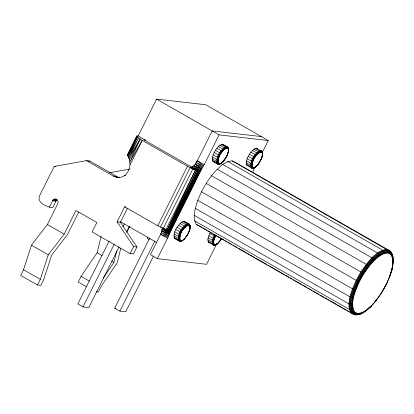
<?xml version="1.0" encoding="UTF-8"?>
<svg xmlns="http://www.w3.org/2000/svg" width="414" height="414" viewBox="0 0 414 414"><rect width="100%" height="100%" fill="white"/><g stroke="black" fill="none" stroke-linecap="round" stroke-linejoin="round"><path stroke-width="0.62" d="M361.603 312.829L357.634 313.465L354.694 312.037C349.447 302.308 355.616 290.907 359.368 281.696C364.367 272.158 370.53 262.968 379.095 256.276L378.815 254.429L377.439 252.938L222.753 164.389C211.156 173.616 203.274 186.704 197.768 200.288C195.491 207.895 191.801 217.086 196.443 224.507L351.134 313.051C353.846 315.142 359.445 316.027 361.603 312.829L366.328 310.179L371.482 305.692L371.146 306.407C367.632 308.585 363.311 315.085 358.581 313.91M186.497 226.008L186.052 224.828L181.529 222.204C177.332 226.091 172.654 232.394 174.475 238.324C176.602 238.956 179.707 242.878 181.989 240.586L180.965 240.751L180.209 240.384C178.765 234.645 183.216 227.12 188.737 225.159L189.498 225.526L190.031 227.726L190.223 227.131L189.798 226.598M219.358 163.747L218.602 163.375C216.977 158.086 221.148 152.466 224.89 149.004L224.445 147.824L219.922 145.2C215.725 149.087 211.047 155.385 212.868 161.315L218.266 164.291L220.383 163.582L219.886 164.094L219.172 164.011M253.337 167.654L252.581 167.287C250.956 161.998 255.127 156.378 258.869 152.911L258.424 151.731L253.896 149.107C249.704 152.994 245.026 159.297 246.847 165.227L252.245 168.203L254.362 167.489L253.86 168.001L253.151 167.924M145.537 140.149L138.214 135.958L137.008 135.952L127.424 155.017C134.032 164.979 126.87 182.455 113.369 176.059L86.438 160.642L54.177 166.464L39.573 195.755C36.427 203.108 47.434 206.99 52.619 207.771L55.916 201.157L56.972 199.936L53.634 199.553L53.039 200.091L49.287 207.388M162.019 231.509L150.458 254.703L157.351 258.647L167.479 238.335C169.802 235.017 169.461 230.06 164.839 229.051M167.479 238.335L160.585 234.386L161.931 230.795L162.081 228.067L167.872 230.877L198.192 170.656C201.266 170.149 202.855 167.106 204.226 164.632L219.063 134.871L268.256 140.532L262.264 152.549M189.809 227.995L189.69 225.118M190.145 226.929L189.772 229.403L190.228 227.343L190.119 225.697L189.4 224.295L184.039 221.257L181.529 222.204M189.897 229.273L190.223 227.131M219.13 241.124L219.87 241.222L216.967 244.167L215.466 245.005L214.105 245.233L208.454 242.231C206.855 238.992 208.982 235.271 210.431 232.337M214.742 234.805C213.288 237.734 211.166 241.455 212.76 244.7L213.852 245.207L215.678 244.891L215.968 244.498L214.944 244.658L214.183 244.291C212.765 241.398 214.659 238.081 215.953 235.468M228.538 149.92L228.166 152.393L228.616 150.127L228.321 148.755M228.29 152.269L228.616 150.127M258.647 163.282L260.758 160.213L262.233 155.685L262.517 153.832L262.171 153.501M261.42 157.667C262.31 159.281 262.502 152.932 262.264 152.171L262.062 152.016M262.145 156.306L262.517 153.832M393.088 260.944L393.3 261.974L392.26 268.738L389.496 276.883C391.608 269.824 395.034 261.301 390.723 254.419L387.783 252.995L383.819 253.627L379.095 256.276M393.284 261.451L392.115 269.121L389.765 276.712M184.039 221.257L189.55 224.502L189.498 225.526M222.432 144.248L227.948 147.498L228.424 150.717C229.729 146.96 224.911 145.557 222.432 144.248L219.922 145.2M254.243 167.711L252.002 168.105L251.153 167.691C249.538 161.258 254.527 152.823 260.722 150.624L261.922 151.405L261.865 152.43L262.31 153.304L262.492 152.6L261.772 151.198L256.411 148.16L253.896 149.107M187.713 225.325L187.413 224.067L182.89 221.438M224.89 149.004L226.111 148.321L225.977 147.27L221.283 144.434M258.869 152.911L260.085 152.228L259.956 151.177L255.262 148.341M383.819 253.627L383.804 251.629L382.531 250.082L227.845 161.532L222.753 164.389M186.274 236.378C184.333 239.085 184.83 238.707 182.6 240.389L182.372 240.353M220.766 163.349L221.205 163.349L222.929 161.739L219.648 164.135M218.049 243.018L218.514 242.656M251.153 167.691L252.245 168.203C253.984 169.155 260.152 162.837 254.972 167.292L255.862 166.288M86.635 286.824L78.236 282.017L81.061 276.35L97.14 252.721L101.063 236.477M103.226 278.094L113.943 262.341L116.66 251.091M120.748 248.353L117.276 262.724L101.202 286.348L98.372 292.02L96.151 291.766M189.938 226.401L190.119 225.697L189.4 224.295L188.556 223.881C182.388 226.07 177.415 234.474 179.024 240.886L180.209 240.384M228.331 149.397L228.512 148.693L227.793 147.286L226.95 146.877C220.781 149.066 215.808 157.47 217.417 163.882L218.602 163.375M227.845 161.532L232.119 160.849L235.287 162.386L389.978 250.936C391.509 252.633 393.802 255.485 392.436 257.813M189.369 230.37L189.695 229.309M189.86 228.782L189.177 231.322L189.048 230.764M189.286 231.25L189.943 228.952M228.337 151.948L227.576 154.313L228.088 152.305M228.352 152.114L226.686 156.347L227.69 154.029M261.658 158.153L262.233 155.685M375.12 301.087L375.922 300.171L376.316 300.222C383.55 290.695 389.17 279.911 392.224 268.319L391.799 269.442M78.732 212.056L67.529 234.526L51.615 255.169L43.667 279.735L40.841 285.401L37.503 285.018L20.7 275.398L23.526 269.731L31.474 245.171L47.387 224.523L57.753 203.735C59.264 201.23 56.19 197.721 53.634 199.553M37.503 285.018L40.329 279.352L48.278 254.786L64.196 234.138L75.969 210.519L96.871 222.484L92.156 231.928L130.079 253.637L133.411 254.02L136.946 246.93L120.427 222.297L117.095 221.914L124.63 206.793L125.742 206.922M262.404 154.624L262.595 154.034M392.803 262.931C394.402 259.423 392.55 255.071 390.868 251.857L232.119 160.849M188.737 225.159L188.717 224.098C182.615 226.261 177.694 234.572 179.288 240.917L180.126 241.321L180.965 240.751M226.111 148.321L227.131 148.155L227.11 147.089C221.009 149.257 216.087 157.568 217.681 163.908L218.52 164.317M260.085 152.228L261.11 152.062L261.089 150.996C254.988 153.164 250.066 161.476 251.66 167.82L252.499 168.224M387.783 252.995L388.084 251.645L387.727 250.33C381.724 250.47 377.138 254.833 372.942 258.626C366.649 265.239 361.577 272.883 357.391 280.971C353.385 290.814 346.792 302.981 352.402 313.367L355.538 314.894L356.759 314.48L357.634 313.465M262.269 156.176L262.316 155.855M136.863 136.33L137.008 135.952L127.44 155.441L137.37 137.013L136.863 136.33L127.424 155.017L127.709 154.81M226.763 156.342L227.353 154.458M386.05 284.765L386.159 284.485M183.123 240.104L181.254 241.145M221.205 163.349L221.599 162.899L219.41 164.11M254.972 167.292L255.578 166.806L253.384 168.017M366.328 310.179L365.79 311.069L364.817 311.385L365.733 310.588M189.203 230.903C189.503 231.24 185.146 239.427 187.909 233.698M189.296 231.038L188.292 233.351L189.327 231.157M259.485 162.319L261.669 157.941M261.7 158.06L260.665 160.254M386.246 284.754L389.797 276.174M137.37 137.013L128.174 157.129L138.493 137.96L128.723 158.391L140.155 139.104L129.805 162.065L142.245 140.362L137.37 137.013L127.714 156.15M252.856 171.525L255.133 166.858M390.723 254.419L391.09 252.468L387.985 250.962C382.05 251.096 377.521 255.407 373.371 259.164C367.151 265.7 362.141 273.25 358.001 281.246C354.042 290.975 347.527 303.001 353.07 313.269L356.175 314.775M162.598 227.86L165.817 229.703L195.496 170.175L190.668 167.416L192.707 166.645L193.918 165.595L200.676 169.564L168.922 232.58L162.081 228.067L168.545 231.659L198.192 170.656L195.496 170.175L166.946 230.236L157.806 225.785L124.63 206.793M130.379 149.651L137.008 135.952M200.676 169.564L169 233.615L161.931 230.795L168.498 235.892L161.393 232.539L168.043 237.098L160.585 234.386M161.931 230.795L168.824 234.748L201.385 168.902L195.144 164.182L193.918 165.595L199.491 170.309L168.922 232.58L162.169 229.273L169 233.615L201.385 168.902L193.918 165.595M138.214 135.958L156.585 99.106L205.779 104.768L268.256 140.532M130.079 164.762L142.245 140.362L187.485 166.262L195.496 170.175M109.115 241.16L77.811 303.943L82.981 306.903L88.819 307.576L118.973 247.096M120.427 222.297L127.408 208.299M82.981 306.903L114.285 244.12M122.901 226.841L124.335 223.964M126.441 232.125L129.313 226.365M126.87 232.213L129.742 226.453M130.079 253.637L133.608 246.547L117.095 221.914M147.746 237.15L147.193 238.262L149.423 239.535M153.573 255.95L125.716 311.82L119.879 311.147L114.709 308.187L149.744 237.921M157.806 225.785L187.485 166.262M160.425 227.208L190.104 167.68M119.879 311.147L154.914 240.881M163.168 228.549L192.846 169.021M195.894 163.566L212.17 130.927L261.363 136.584M168.824 234.748L202.042 168.12L195.144 164.182L197.328 160.689L204.226 164.632M216.672 243.991L206.545 264.308L157.351 258.647M168.545 231.659L199.491 170.309L192.707 166.645L198.192 170.656L191.599 167.266L196.852 170.589L167.872 230.877L163.23 228.176M129.282 159.959L140.155 139.104M223.762 160.321L224.279 160.192L222.463 162.102L226.613 156.14M226.727 156.233L224.119 160.409M225.371 158.355L226.779 156.306M187.112 235.416L188.334 233.242M214.975 234.94C213.531 237.859 211.414 241.564 213.003 244.793L214.183 244.291M215.218 235.074C213.79 237.962 211.694 241.631 213.267 244.824L214.105 245.233L214.944 244.658M215.451 235.204C214.048 238.04 211.989 241.647 213.536 244.783L214.359 245.181M215.663 235.318C214.292 238.091 212.278 241.61 213.79 244.674L214.592 245.067M215.834 235.406C214.499 238.102 212.542 241.528 214.012 244.508L215.466 245.005M259.35 162.262L260.282 160.601M382.174 291.596L381.563 292.688L386.283 284.656M382.784 290.504L383.4 289.407M384.011 288.315L385.853 285.034M224.228 160.384L225.589 158.427M184.256 239.101L187.169 235.354L184.401 239.033M257.741 164.229C262.186 158.634 257.658 166.676 256.007 165.859M219.699 241.326L221.148 239.266L219.813 241.295M376.316 300.222L381.698 292.538M376.595 300.15L376.724 299.674L370.784 306.572L365.345 311.307M252.581 167.287L251.396 167.789C249.787 161.377 254.76 152.973 260.929 150.784L261.772 151.198L262.492 152.6L262.6 154.241M354.694 312.037L353.07 313.269L351.134 313.051C347.76 308.29 349.043 302.194 349.975 296.859C352.262 288.035 356.164 279.745 360.868 271.962C367.451 262.874 374.67 250.925 386.811 249.399L389.978 250.936L390.769 252.504M222.794 162.029L224.284 160.306M256.442 166.014L257.938 164.296M256.628 166.004L258.258 164.099L258.093 164.317M218.794 242.159L221.19 239.323M218.235 243.008L219.87 241.222M376.735 299.964L371.146 306.407L370.323 306.598M218.157 162.505L216.926 162.904L212.372 160.337M252.136 166.412L250.905 166.811L246.351 164.244M179.764 239.509L178.532 239.913L173.978 237.341M213.743 243.416L212.511 243.82L207.957 241.253M352.987 308.647L351.263 309.688L349.292 309.398L194.601 220.848M221.386 163.256L222.892 161.905M255.184 167.256L256.866 165.817M183.117 239.706L183.857 239.059M182.6 240.389L184.494 238.914M217.096 243.613L216.351 244.26L216.967 244.167M216.579 244.296L217.314 243.655M216.791 244.265L218.473 242.821M368.03 308.59L368.946 307.793M371.389 306.106L366.121 310.681L359.771 314.216M218.064 161.181L216.822 161.429L212.268 158.857M252.043 165.093L250.796 165.336L246.242 162.764M179.671 238.19L178.424 238.433L173.875 235.861M213.65 242.097L212.403 242.345L207.849 239.773M352.619 303.524L350.875 304.285L348.893 303.876L194.202 215.327M219.886 164.094L221.516 163.1M253.627 168.043L255.495 167.008M214.99 245.026L217.184 243.815M215.233 245.052L217.102 244.012M218.323 159.504L217.107 159.556L212.558 156.978M252.302 163.411L251.086 163.463L246.532 160.886M179.93 236.513L178.713 236.56L174.165 233.982M213.909 240.42L212.692 240.472L208.138 237.89M353.618 297.019L351.936 297.418L349.975 296.859L195.284 208.314M124.624 175.562L125.747 175.236M218.918 157.584L217.769 157.413L213.22 154.826M252.897 161.496L251.748 161.32L247.199 158.733M180.525 234.593L179.376 234.417L174.827 231.83M214.504 238.5L213.355 238.324L208.806 235.737M355.921 289.572L354.363 289.562L352.459 288.832L197.768 200.288M88.508 161.253L89.776 161.025L116.707 176.442L119.439 177.534L116.106 177.156L119.232 177.487M109.213 172.798L130.084 169.026M220.264 163.804L219.208 163.975L218.426 163.592C216.941 157.672 221.531 149.915 227.224 147.891L228.005 148.274L228.461 149.175M220.093 163.98L218.266 164.291L212.868 161.315M254.072 167.887L252.985 168.058L252.183 167.67C250.651 161.584 255.376 153.604 261.229 151.524L262.036 151.917M181.87 240.808L180.814 240.979L180.033 240.601C178.548 234.681 183.138 226.919 188.831 224.9L189.612 225.278L190.067 226.179M181.699 240.984L179.873 241.3L174.475 238.324M215.844 244.721L213.608 245.109M361.303 313.388L357.256 314.035L354.26 312.575C351.067 308.068 352.283 302.303 353.158 297.252C355.326 288.9 359.021 281.054 363.471 273.69C369.697 265.095 376.528 253.787 388.016 252.338L391.018 253.798L392.762 257.254L393.134 262.481M350.379 312.347L354.301 314.593L355.528 314.397M360.879 313.822L356.759 314.48L353.706 312.994C350.451 308.404 351.693 302.53 352.583 297.392C354.793 288.884 358.55 280.894 363.088 273.39C369.428 264.634 376.388 253.12 388.084 251.645L391.142 253.13L392.917 256.654M357.339 314.443L354.901 314.831L354.301 314.593M145.107 139.901L143.855 139.761L191.987 167.308M191.92 167.556L190.668 167.416L196.852 170.589L166.946 230.236L164.239 228.74M86.438 160.642L89.776 161.025M54.177 166.464L55.849 166.661M113.369 176.059L116.707 176.442M55.098 199.062L56.765 199.253M54.337 199.201L57.116 199.522M53.039 200.091L56.371 200.474M52.583 200.774L55.916 201.157M133.608 246.547L136.946 246.93M114.709 308.187L115.873 308.321M253.782 159.462L248.198 156.456M219.808 155.555L214.219 152.549M215.389 236.466L209.805 233.46M181.41 232.559L175.826 229.553M359.368 281.696L356.175 280.34L201.483 191.791M195.144 164.182L202.829 167.028L196.308 162.511L203.564 165.859L197.328 160.689M217.417 163.882L217.174 163.784C215.559 157.346 220.553 148.916 226.743 146.716L227.591 147.13L228.523 148.931M179.024 240.886L178.781 240.788C177.166 234.355 182.16 225.92 188.349 223.72L189.198 224.134L190.129 225.94M256.411 148.16L257.26 148.569M260.722 150.624L261.57 151.038L262.502 152.844M262.015 151.648L261.193 151.25C255.195 153.377 250.361 161.548 251.929 167.779L252.752 168.177M261.11 152.062L261.865 152.43M228.036 147.741L227.214 147.343C221.221 149.47 216.387 157.636 217.95 163.872L218.773 164.27M228.057 148.005L227.25 147.617C221.397 149.697 216.677 157.672 218.204 163.763L219.006 164.151M227.131 148.155L227.891 148.522M253.187 167.882L252.405 167.499C250.915 161.584 255.51 153.822 261.203 151.803L261.984 152.181L262.44 153.082M246.847 165.227L247.696 165.636M196.443 224.507L199.615 226.044M189.643 224.75L188.82 224.347C182.828 226.479 177.994 234.645 179.557 240.876L180.38 241.274M189.664 225.014L188.856 224.621C183.004 226.701 178.279 234.681 179.811 240.767L180.613 241.155M208.454 242.231L209.303 242.645M252.405 150.406L256.939 153.025L257.539 154.065M250.889 152.145L255.428 154.758L256.188 155.617M156.585 99.106L219.063 134.871M249.456 154.21L254.905 157.46M218.426 146.499L222.96 149.112L223.56 150.158M216.915 148.238L221.449 150.846L222.209 151.71M215.477 150.298L220.931 153.553M217.19 169.228L371.875 257.777L373.371 259.164L373.935 260.763M211.538 175.717L366.224 264.261L367.839 265.514L368.693 266.782M206.182 183.412L360.868 271.962L363.725 273.923M200.174 226.365L201.856 227.327M202.979 227.969L206.902 230.215M208.019 230.857L209.701 231.819M210.824 232.461L211.942 233.103M213.065 233.744L224.274 240.161M225.397 240.803L227.079 241.766M228.197 242.407L229.32 243.049M230.438 243.691L232.119 244.653M233.242 245.295L234.365 245.937M235.483 246.578L237.165 247.541M238.288 248.183L246.692 252.995M247.815 253.637L249.497 254.6M250.615 255.241L251.738 255.883M252.861 256.525L254.543 257.487M255.661 258.129L266.87 264.546M267.993 265.188L269.11 265.829M270.233 266.471L284.247 274.487M285.365 275.129L289.288 277.375M290.411 278.017L291.534 278.658M293.21 279.621L294.333 280.262M295.456 280.904L301.62 284.434M302.743 285.075L306.665 287.321M307.783 287.963L309.465 288.925M310.588 289.567L311.706 290.209M312.829 290.851L318.992 294.38M320.115 295.022L324.038 297.268M325.161 297.909L326.843 298.872M327.96 299.513L329.083 300.155M330.201 300.797L336.37 304.326M337.488 304.968L341.41 307.214M342.533 307.856L346.456 310.102M347.579 310.743L349.261 311.706M180.033 223.503L184.566 226.122L185.167 227.162M178.522 225.242L183.055 227.855L183.816 228.714M177.083 227.307L182.533 230.557M120.448 221.738L156.58 242.418M97.14 252.721L102.18 255.609M111.702 261.058L113.943 262.341M47.387 224.523L64.196 234.138M31.474 245.171L48.278 254.786M81.061 276.35L89.46 281.158M23.526 269.731L40.329 279.352M391.825 254.594L392.695 255.474L392.953 259.123M228.083 148.108L228.435 148.46L228.559 150.536M262.264 152.171L262.538 154.448M189.891 225.268L190.166 227.545M392.327 254.977L390.485 251.334L387.328 249.797C381.273 249.937 376.657 254.331 372.434 258.155C366.09 264.815 360.982 272.51 356.764 280.666C352.733 290.576 346.094 302.831 351.74 313.294"/></g></svg>
